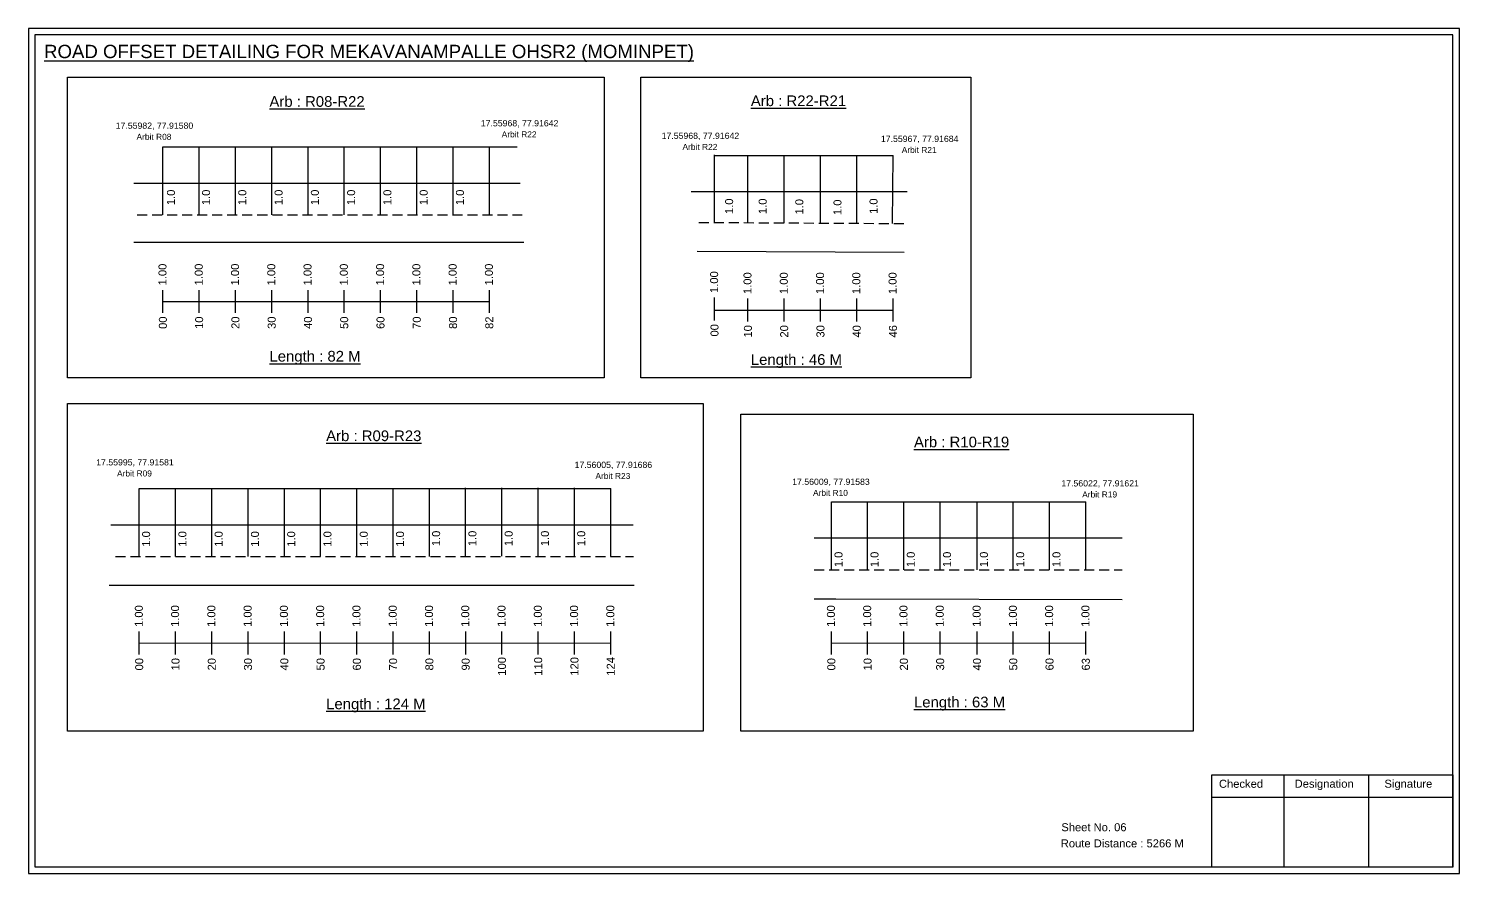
# Model space of a CAD drawing. Header units: inches. Extents: x 583 to 8862, y 412 to 2484.
# Drawn here: x 7624 to 8160, y 1264 to 1581 of the extents above; entities that cross this region are included whole.
import ezdxf

# ---------------------------------------------------------------- set-up
doc = ezdxf.new("R2010")
doc.units = ezdxf.units.IN
doc.header["$MEASUREMENT"] = 0
doc.linetypes.add('DASHED2', pattern=[0.375, 0.25, -0.125])
for name, color, linetype in [('PDF_Geometry', 7, 'Continuous'), ('PDF_Text', 5, 'Continuous'), ('pipe', 5, 'Continuous')]:
    doc.layers.add(name, color=color, linetype=linetype)
doc.styles.add('PDF Arial', font='arial.ttf')
doc.styles.get("Standard").update_dxf_attribs({"font": 'arial.ttf'})

msp = doc.modelspace()

# ---------------------------------------------------------------- linework, layer by layer
at = {"color": 5}
for p, q in [((7673.9, 1536.47), (7806.68, 1536.47)), ((7880.74, 1533.23), (7947.66, 1533.23)), ((7665.03, 1408.42), (7841.83, 1408.42)), ((7924.54, 1403.41), (8019.96, 1403.41))]:
    msp.add_line(p, q, dxfattribs=at)
for p, q in [((7673.9, 1510.93), (7673.9, 1536.47)), ((7687.5, 1510.93), (7687.5, 1536.47)), ((7701.1, 1510.93), (7701.1, 1536.47)), ((7714.7, 1510.93), (7714.7, 1536.47)), ((7728.3, 1510.93), (7728.3, 1536.47)), ((7741.9, 1510.93), (7741.9, 1536.47)), ((7755.5, 1510.93), (7755.5, 1536.47)), ((7769.1, 1510.93), (7769.1, 1536.47)), ((7782.7, 1510.93), (7782.7, 1536.47)), ((7796.3, 1510.93), (7796.3, 1536.47)), ((7880.74, 1508), (7880.74, 1533.53)), ((7893.26, 1507.95), (7893.26, 1533.23)), ((7906.86, 1507.9), (7906.86, 1533.23)), ((7920.46, 1507.96), (7920.46, 1533.23)), ((7934.06, 1507.7), (7934.06, 1533.23)), ((7947.44, 1507.73), (7947.66, 1533.23)), ((7663.03, 1522.82), (7807.81, 1522.82)), ((7952.91, 1519.56), (7871.96, 1519.56)), ((7809.23, 1500.63), (7663.03, 1500.63)), ((7874.17, 1497.36), (7951.89, 1496.93)), ((7665.03, 1382.88), (7665.03, 1408.42)), ((7678.63, 1382.88), (7678.63, 1408.42)), ((7692.23, 1382.88), (7692.23, 1408.42)), ((7705.83, 1382.88), (7705.83, 1408.42)), ((7719.43, 1382.88), (7719.43, 1408.42)), ((7733.03, 1382.88), (7733.03, 1408.42)), ((7746.63, 1382.88), (7746.63, 1408.42)), ((7760.23, 1382.88), (7760.23, 1408.42)), ((7773.83, 1382.88), (7773.83, 1408.42)), ((7787.37, 1383.06), (7787.37, 1408.6)), ((7800.97, 1383.06), (7800.97, 1408.6)), ((7814.57, 1383.06), (7814.57, 1408.6)), ((7828.17, 1383.06), (7828.17, 1408.6)), ((7841.83, 1382.88), (7841.83, 1408.42)), ((7924.54, 1377.87), (7924.54, 1403.41)), ((7938.14, 1377.87), (7938.14, 1403.41)), ((7951.74, 1377.87), (7951.74, 1403.41)), ((7965.34, 1377.87), (7965.34, 1403.41)), ((7979.16, 1377.87), (7979.16, 1403.41)), ((7992.76, 1377.87), (7992.76, 1403.41)), ((8006.36, 1377.87), (8006.36, 1403.41)), ((8019.96, 1377.87), (8019.96, 1403.41)), ((7654.33, 1394.77), (7850.21, 1394.77)), ((8033.56, 1389.76), (7918.13, 1389.76)), ((7653.79, 1372.08), (7850.63, 1372.12)), ((7918.13, 1367.07), (7926.19, 1367.07)), ((7926.19, 1367.07), (8033.56, 1366.78))]:
    msp.add_line(p, q)
at = {"linetype": 'DASHED2', "ltscale": 15}
for p, q in [((7664.3, 1510.93), (7808.66, 1510.93)), ((7874.88, 1508.14), (7953.16, 1507.73)), ((7656.08, 1382.88), (7850.36, 1382.88)), ((7918.13, 1377.87), (8033.56, 1377.87))]:
    msp.add_line(p, q, dxfattribs=at)
at = {"color": 217, "true_color": 0x93278f}
for p, q in [((7673.9, 1474.23), (7673.9, 1482.79)), ((7687.5, 1474.23), (7687.5, 1482.79)), ((7701.1, 1474.23), (7701.1, 1482.79)), ((7714.7, 1474.23), (7714.7, 1482.79)), ((7728.3, 1474.23), (7728.3, 1482.79)), ((7741.9, 1474.23), (7741.9, 1482.79)), ((7755.5, 1474.23), (7755.5, 1482.79)), ((7769.1, 1474.23), (7769.1, 1482.79)), ((7782.7, 1474.23), (7782.7, 1482.79)), ((7796.3, 1474.23), (7796.3, 1482.79)), ((7673.9, 1478.5), (7796.3, 1478.53)), ((7880.74, 1471.39), (7880.74, 1479.94)), ((7893.26, 1471), (7893.26, 1479.56)), ((7906.86, 1471), (7906.86, 1479.56)), ((7920.46, 1471), (7920.46, 1479.56)), ((7934.06, 1471), (7934.06, 1479.56)), ((7947.66, 1471), (7947.66, 1479.56)), ((7880.74, 1475.27), (7947.66, 1475.28)), ((7665.03, 1346.18), (7665.03, 1354.74)), ((7678.63, 1346.18), (7678.63, 1354.74)), ((7692.23, 1346.18), (7692.23, 1354.74)), ((7705.83, 1346.18), (7705.83, 1354.74)), ((7719.43, 1346.18), (7719.43, 1354.74)), ((7733.03, 1346.18), (7733.03, 1354.74)), ((7746.63, 1346.18), (7746.63, 1354.74)), ((7760.23, 1346.18), (7760.23, 1354.74)), ((7773.83, 1346.18), (7773.83, 1354.74)), ((7787.43, 1346.18), (7787.43, 1354.74)), ((7801.03, 1346.18), (7801.03, 1354.74)), ((7814.63, 1346.18), (7814.63, 1354.74)), ((7828.23, 1346.18), (7828.23, 1354.74)), ((7841.83, 1346.18), (7841.83, 1354.74)), ((7924.54, 1346.18), (7924.54, 1354.74)), ((7938.14, 1346.18), (7938.14, 1354.74)), ((7951.74, 1346.18), (7951.74, 1354.74)), ((7965.34, 1346.18), (7965.34, 1354.74)), ((7979.16, 1346.18), (7979.16, 1354.74)), ((7992.76, 1346.18), (7992.76, 1354.74)), ((8006.36, 1346.18), (8006.36, 1354.74)), ((8019.96, 1346.18), (8019.96, 1354.74)), ((7665.03, 1350.45), (7841.83, 1350.51)), ((7924.54, 1350.45), (8019.96, 1350.51))]:
    msp.add_line(p, q, dxfattribs=at)
for points in [[(7638.13, 1562.59), (7839.37, 1562.59), (7839.37, 1449.91), (7638.13, 1449.91)], [(7853.04, 1562.59), (7976.84, 1562.59), (7976.84, 1449.91), (7853.04, 1449.91)], [(7890.62, 1436.24), (8060.23, 1436.24), (8060.23, 1317.42), (7890.62, 1317.42)]]:
    msp.add_lwpolyline(points, close=True)
at = {"layer": 'PDF_Geometry'}
for points in [[(7623.54, 1580.8), (7623.54, 1264.09), (8160.01, 1264.09), (8160.01, 1580.8)], [(7625.87, 1578.47), (7625.87, 1266.51), (8157.6, 1266.51), (8157.6, 1578.47)]]:
    msp.add_lwpolyline(points, close=True, dxfattribs=at)
at = {"layer": 'PDF_Geometry', "color": 242, "true_color": 0xcc1f26}
msp.add_lwpolyline([(8157.6, 1266.41), (8067.25, 1266.41), (8067.25, 1301.02), (8157.6, 1301.02)], close=True, dxfattribs=at)
for points in [[(8094.23, 1301.02), (8094.23, 1266.41)], [(8125.96, 1301.02), (8125.96, 1266.41)], [(8067.25, 1292.65), (8157.6, 1292.65)]]:
    msp.add_lwpolyline(points, dxfattribs=at)
at = {"layer": 'pipe', "color": 0}
msp.add_lwpolyline([(7638.13, 1440.28), (7876.45, 1440.28), (7876.45, 1317.42), (7638.13, 1317.42)], close=True, dxfattribs=at)

# ---------------------------------------------------------------- texts
at = {"color": 242, "true_color": 0xcd2027}
for s, height, p in [('%%UROAD OFFSET DETAILING FOR MEKAVANAMPALLE OHSR2 (MOMINPET)', 5, (7629.32, 1569.73)), ('%%UArb : R22-R21', 4, (7894.35, 1551.74)), ('%%UArb : R08-R22', 4, (7713.84, 1551.48)), ('%%ULength : 82 M', 4, (7713.84, 1455.98)), ('%%ULength : 46 M', 4, (7894.35, 1454.74)), ('%%UArb : R09-R23', 4, (7735.11, 1426.15)), ('%%UArb : R10-R19', 4, (7955.51, 1423.82)), ('%%ULength : 63 M', 4, (7955.51, 1326.32)), ('%%ULength : 124 M', 4, (7735.11, 1325.65))]:
    msp.add_text(s, height=height, dxfattribs=at).set_placement(p)
at = {"color": 5}
for s, height, p in [('17.55982, 77.91580', 2.34, (7656.19, 1543.24)), ('17.55968, 77.91642', 2.34, (7793.1, 1544.15)), ('Arbit R08', 2.246, (7664.01, 1539.11)), ('Arbit R22', 2.246, (7800.92, 1540.03)), ('17.55968, 77.91642', 2.34, (7860.9, 1539.46)), ('17.55967, 77.91684', 2.34, (7943.11, 1538.31)), ('Arbit R22', 2.246, (7868.72, 1535.33)), ('Arbit R21', 2.246, (7950.93, 1534.18)), ('17.55995, 77.91581', 2.34, (7648.88, 1417.03)), ('17.56005, 77.91686', 2.34, (7828.26, 1416.08)), ('Arbit R09', 2.246, (7656.7, 1412.9)), ('Arbit R23', 2.246, (7836.08, 1411.96)), ('17.56009, 77.91583', 2.34, (7909.84, 1409.75)), ('17.56022, 77.91621', 2.34, (8010.77, 1409.15)), ('Arbit R10', 2.246, (7917.66, 1405.62)), ('Arbit R19', 2.246, (8018.59, 1405.02))]:
    msp.add_text(s, height=height, dxfattribs=at).set_placement(p)
for p in [(7678.41, 1514.61), (7691.57, 1514.61), (7705.17, 1514.61), (7718.77, 1514.61), (7732.37, 1514.61), (7745.97, 1514.61), (7759.57, 1514.61), (7773.17, 1514.61), (7786.77, 1514.61), (7887.7, 1511.28), (7900.28, 1511.28), (7914.01, 1511.09), (7928.33, 1510.9), (7941.85, 1511.31), (7669.1, 1386.56), (7682.7, 1386.56), (7696.3, 1386.56), (7709.9, 1386.56), (7723.5, 1386.56), (7737.1, 1386.56), (7750.7, 1386.56), (7764.3, 1386.56), (7777.84, 1386.74), (7791.44, 1386.74), (7805.04, 1386.74), (7818.64, 1386.74), (7832.24, 1386.74), (7928.72, 1378.87), (7942.21, 1378.87), (7955.81, 1378.87), (7969.41, 1378.87), (7983.23, 1378.87), (7996.83, 1378.87), (8010.43, 1378.87)]:
    msp.add_text('1.0', height=3, rotation=90).set_placement(p)
at = {"color": 217, "true_color": 0x93278f}
for s, p in [('1.00', (7675.23, 1484.53)), ('1.00', (7688.83, 1484.53)), ('1.00', (7702.43, 1484.53)), ('1.00', (7716.03, 1484.53)), ('1.00', (7729.63, 1484.53)), ('1.00', (7743.23, 1484.53)), ('1.00', (7756.83, 1484.53)), ('1.00', (7770.43, 1484.53)), ('1.00', (7784.03, 1484.53)), ('1.00', (7797.63, 1484.53)), ('1.00', (7882.07, 1481.68)), ('1.00', (7894.59, 1481.29)), ('1.00', (7908.19, 1481.29)), ('1.00', (7921.79, 1481.29)), ('1.00', (7935.39, 1481.29)), ('1.00', (7948.99, 1481.29)), ('00', (7675.38, 1468.21)), ('10', (7688.98, 1468.21)), ('20', (7702.58, 1468.21)), ('30', (7716.18, 1468.21)), ('40', (7729.78, 1468.21)), ('50', (7743.38, 1468.21)), ('60', (7756.98, 1468.21)), ('70', (7770.58, 1468.21)), ('80', (7784.18, 1468.21)), ('82', (7797.78, 1468.21)), ('00', (7882.22, 1465.36)), ('10', (7894.74, 1464.97)), ('20', (7908.34, 1464.97)), ('30', (7921.94, 1464.97)), ('40', (7935.54, 1464.97)), ('46', (7949.14, 1464.97)), ('1.00', (7666.36, 1356.48)), ('1.00', (7679.96, 1356.48)), ('1.00', (7693.56, 1356.48)), ('1.00', (7707.16, 1356.48)), ('1.00', (7720.76, 1356.48)), ('1.00', (7734.36, 1356.48)), ('1.00', (7747.96, 1356.48)), ('1.00', (7761.56, 1356.48)), ('1.00', (7775.16, 1356.48)), ('1.00', (7788.76, 1356.48)), ('1.00', (7802.36, 1356.48)), ('1.00', (7815.96, 1356.48)), ('1.00', (7829.56, 1356.48)), ('1.00', (7843.16, 1356.48)), ('1.00', (7925.87, 1356.48)), ('1.00', (7939.47, 1356.48)), ('1.00', (7953.07, 1356.48)), ('1.00', (7966.67, 1356.48)), ('1.00', (7980.49, 1356.48)), ('1.00', (7994.09, 1356.48)), ('1.00', (8007.69, 1356.48)), ('1.00', (8021.29, 1356.48)), ('00', (7666.51, 1340.16)), ('10', (7680.11, 1340.16)), ('20', (7693.71, 1340.16)), ('30', (7707.31, 1340.16)), ('40', (7720.91, 1340.16)), ('50', (7734.51, 1340.16)), ('60', (7748.11, 1340.16)), ('70', (7761.71, 1340.16)), ('80', (7775.31, 1340.16)), ('90', (7788.91, 1340.16)), ('100', (7802.51, 1338.2)), ('110', (7816.11, 1338.2)), ('120', (7829.71, 1338.2)), ('124', (7843.31, 1338.2)), ('00', (7926.02, 1340.16)), ('10', (7939.62, 1340.16)), ('20', (7953.22, 1340.16)), ('30', (7966.82, 1340.16)), ('40', (7980.64, 1340.16)), ('50', (7994.24, 1340.16)), ('60', (8007.84, 1340.16)), ('63', (8021.44, 1340.16))]:
    msp.add_text(s, height=3, rotation=90, dxfattribs=at).set_placement(p)
for s, p in [('Sheet No. 06', (8010.75, 1279.89)), ('Route Distance : 5266 M', (8010.56, 1273.84))]:
    msp.add_text(s, height=3).set_placement(p)
at = {"layer": 'PDF_Text', "color": 7, "attachment_point": 7, "style": 'PDF Arial'}
for s, insert, char_height in [('Checked', (8069.86, 1296.14), 3.001), ('Designation', (8098.24, 1295.3), 3.0006), ('Signature', (8131.92, 1295.3), 3.001)]:
    msp.add_mtext(s, dxfattribs=dict(at, insert=insert, char_height=char_height))

doc.saveas('drawing.dxf')
